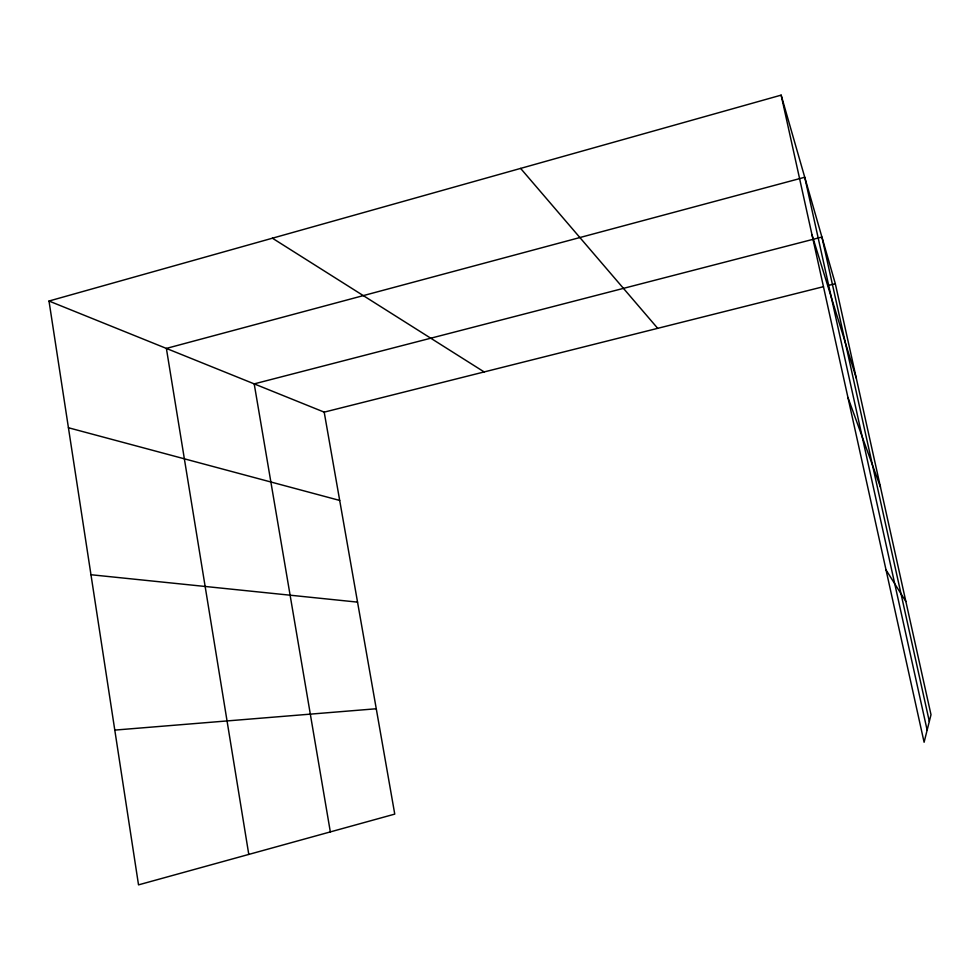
<?xml version="1.0" encoding="UTF-8"?>
<svg xmlns="http://www.w3.org/2000/svg" width="980" height="980" viewBox="0 0 980 980"><rect width="100%" height="100%" fill="white"/><g stroke="black" fill="none" stroke-linecap="round" stroke-linejoin="round"><path stroke-width="1.47" d="M49 301.032L324.196 412.139L394.756 814.111L138.523 884.867L49 301.032L781.146 95.133L835.315 283.698L931 714.714L924.103 742.252L781.146 95.133M324.196 412.139L823.47 286.675M827.916 285.56L835.315 283.698M114.783 730.1L376.259 708.761M90.969 574.733L357.541 602.124M68.428 427.746L339.693 500.437M272.403 238.201L484.157 371.935M520.613 168.401L657.702 328.325M886.03 569.919L905.875 601.512M847.945 397.488L880.469 487.109M812.016 234.894L856.287 378.17M929.322 721.439L821.914 237.038L254.2 383.878L330.334 831.91M927.141 730.125L804.739 177.257L166.38 348.415L248.785 854.425"/></g></svg>
